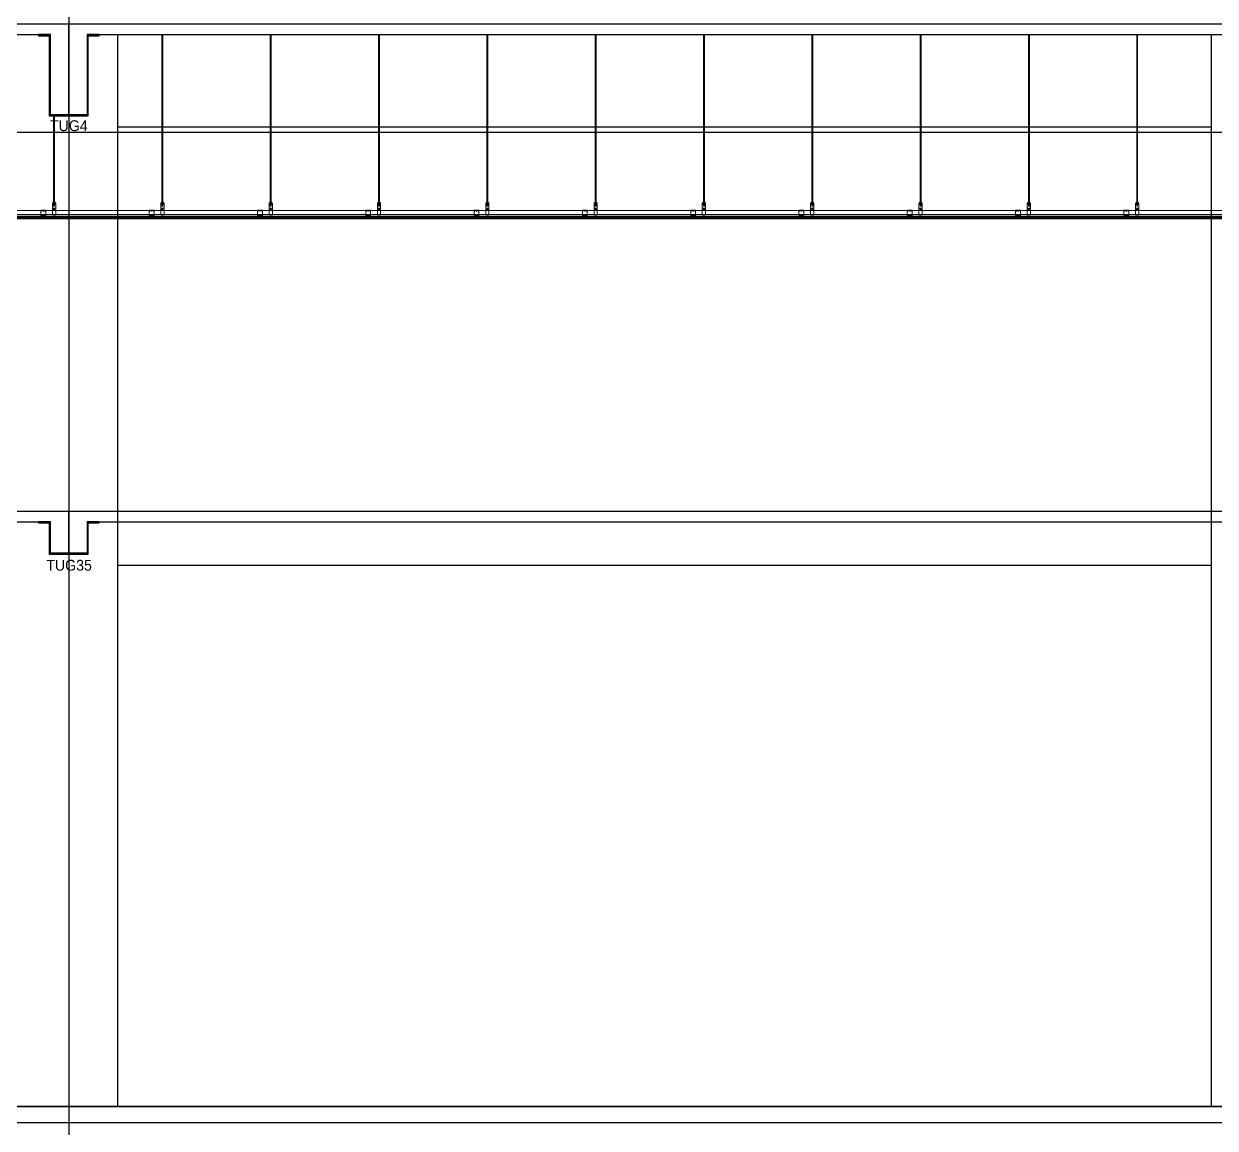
# Model space of a CAD drawing. Extents: x 152195838 to 323921156, y 365159662 to 730681027.
# Drawn here: x 161292092 to 161303092, y 365201863 to 365212063 of the extents above; entities that cross this region are included whole.
import ezdxf
from ezdxf.enums import TextEntityAlignment as Align

# ---------------------------------------------------------------- set-up
doc = ezdxf.new("R2010")
doc.units = 0
doc.header["$MEASUREMENT"] = 0
doc.linetypes.add('CEN', pattern=[63, 60, -1, 1, -1])
doc.layers.get('Defpoints').update_dxf_attribs({"linetype": 'CONTINUOUS'})
for name, color, linetype in [('4A.TEC CEN', 1, 'CEN'), ('4A.TEC 단열재', 252, 'CONTINUOUS'), ('4A.TEC 마감선 1', 6, 'CONTINUOUS'), ('ELE', 4, 'CONTINUOUS'), ('FIN', 6, 'CONTINUOUS'), ('k-BESTO', 4, 'CONTINUOUS'), ('text', 3, 'CONTINUOUS'), ('㈜SE&C 기둥', 2, 'CONTINUOUS'), ('㈜SE&C 벽체 1', 2, 'CONTINUOUS'), ('㈜SE&C 벽체 4', 7, 'CONTINUOUS')]:
    doc.layers.add(name, color=color, linetype=linetype)
doc.layers.add('CEIL', color=9, linetype='CONTINUOUS', lineweight=0)
doc.layers.add('DEFPOINT', color=135, linetype='CONTINUOUS', plot=False)
doc.styles.add('돋움', font='')
doc.styles.get('돋움').set_extended_font_data('돋움')

# ---------------------------------------------------------------- blocks, each defined once
blk = doc.blocks.new('A$C8c0c4e89')
at = {"layer": 'Defpoints'}
for p, q in [((0, 575), (760, 575)), ((380, 175), (380, 575))]:
    blk.add_line(p, q, dxfattribs=at)
at = {"layer": 'k-BESTO'}
for p, q in [((100, 475), (100, 465)), ((210, 475), (100, 475)), ((100, 475), (100, 475)), ((100, 465), (200, 465)), ((200, 465), (200, 175)), ((210, 185), (210, 475)), ((660, 475), (550, 475)), ((550, 475), (550, 185)), ((560, 175), (560, 465)), ((560, 465), (660, 465)), ((660, 465), (660, 475)), ((200, 175), (560, 175)), ((550, 185), (210, 185))]:
    blk.add_line(p, q, dxfattribs=at)
at = {"layer": 'DEFPOINT', "linetype": 'ByBlock', "style": '돋움'}
blk.add_text('TUG35', height=100, dxfattribs=at).set_placement((172, 74), align=Align.MIDDLE_LEFT)
blk = doc.blocks.new('A$C9989e60b')
at = {"layer": 'Defpoints'}
for p, q in [((0, 1014), (760, 1014)), ((380, 164), (380, 1014))]:
    blk.add_line(p, q, dxfattribs=at)
at = {"layer": 'k-BESTO'}
for p, q in [((100, 914), (100, 904)), ((210, 914), (100, 914)), ((100, 914), (100, 914)), ((100, 904), (200, 904)), ((200, 904), (200, 164)), ((210, 174), (210, 914)), ((660, 914), (550, 914)), ((550, 914), (550, 174)), ((560, 164), (560, 904)), ((560, 904), (660, 904)), ((660, 904), (660, 914)), ((200, 164), (560, 164)), ((550, 174), (210, 174))]:
    blk.add_line(p, q, dxfattribs=at)
at = {"layer": 'DEFPOINT', "linetype": 'ByBlock', "style": '돋움'}
blk.add_text('TUG4', height=100, dxfattribs=at).set_placement((206, 73), align=Align.MIDDLE_LEFT)
blk = doc.blocks.new('zw$1B78')
at = {"layer": '㈜SE&C 기둥', "color": 8, "ltscale": 0.5, "elevation": -1667}
for points in [[(35050, 0), (35050, 9900)], [(24950, 9900), (24950, 0)]]:
    blk.add_lwpolyline(points, dxfattribs=at)
at = {"layer": '㈜SE&C 벽체 1'}
for p, q in [((13670, 9900, -1667), (24330, 9900, -1667)), ((24670, 9900, -1667), (35330, 9900, -1667))]:
    blk.add_line(p, q, dxfattribs=at)
at = {"layer": '㈜SE&C 벽체 4'}
blk.add_line((24950, 9050, -1667), (35050, 9050, -1667), dxfattribs=at)
at = {"layer": 'ELE'}
blk.add_blockref('A$C9989e60b', (24120, 8986, -1667), dxfattribs=at)
blk = doc.blocks.new('zw$280B')
at = {"layer": '4A.TEC 단열재'}
blk.add_line((111800, 7850, -1667), (250, 7850, -1667), dxfattribs=at)
at = {"layer": '4A.TEC 마감선 1'}
blk.add_line((111800, 8000, -1667), (250, 8000, -1667), dxfattribs=at)

msp = doc.modelspace()

# ---------------------------------------------------------------- linework, layer by layer
at = {"layer": '4A.TEC CEN', "color": 8, "ltscale": 500}
for p, q in [((161217434.11, 365212063.33), (161448798.99, 365212063.33)), ((161217434.11, 365211063.33), (161448798.99, 365211063.33)), ((161217434.11, 365202063.33), (161448798.99, 365202063.33))]:
    msp.add_line(p, q, dxfattribs=at)
at = {"layer": '4A.TEC CEN', "color": 8, "ltscale": 500, "flags": 128}
msp.add_lwpolyline([(161292506.94, 365253346.04), (161292506.94, 365183761.87)], dxfattribs=at)
at = {"layer": 'CEIL'}
for p, q in [((161293367.21, 365210406.73), (161293367.21, 365211963.33)), ((161293376.21, 365210406.73), (161293376.21, 365211963.33)), ((161294367.21, 365210406.73), (161294367.21, 365211963.33)), ((161294376.21, 365210406.73), (161294376.21, 365211963.33)), ((161295367.21, 365210406.73), (161295367.21, 365211963.33)), ((161295376.21, 365210406.73), (161295376.21, 365211963.33)), ((161296367.21, 365210406.73), (161296367.21, 365211963.33)), ((161296376.21, 365210406.73), (161296376.21, 365211963.33)), ((161297367.21, 365210406.73), (161297367.21, 365211963.33)), ((161297376.21, 365210406.73), (161297376.21, 365211963.33)), ((161298367.21, 365210406.73), (161298367.21, 365211963.33)), ((161298376.21, 365210406.73), (161298376.21, 365211963.33)), ((161299367.21, 365210406.73), (161299367.21, 365211963.33)), ((161299376.21, 365210406.73), (161299376.21, 365211963.33)), ((161300367.21, 365210406.73), (161300367.21, 365211963.33)), ((161300376.21, 365210406.73), (161300376.21, 365211963.33)), ((161301367.21, 365210406.73), (161301367.21, 365211963.33)), ((161301376.21, 365210406.73), (161301376.21, 365211963.33)), ((161302367.21, 365210406.73), (161302367.21, 365211963.33)), ((161302376.21, 365210406.73), (161302376.21, 365211963.33)), ((161292367.21, 365210406.73), (161292367.21, 365211213.33)), ((161292376.21, 365210406.73), (161292376.21, 365211213.33)), ((161292249.21, 365210306.33), (161292249.21, 365210341.33)), ((161292294.21, 365210341.33), (161292249.21, 365210341.33)), ((161292256.21, 365210337.06), (161292256.21, 365210341.33)), ((161292268.21, 365210337.06), (161292268.21, 365210341.33)), ((161292275.21, 365210337.06), (161292275.21, 365210341.33)), ((161292287.21, 365210337.06), (161292287.21, 365210341.33)), ((161292294.21, 365210306.33), (161292294.21, 365210341.33)), ((161292356.71, 365210298.33), (161292356.71, 365210406.73)), ((161292386.71, 365210406.73), (161292356.71, 365210406.73)), ((161292356.71, 365210402.73), (161292386.71, 365210402.73)), ((161292386.71, 365210359.14), (161292356.71, 365210359.14)), ((161292385.21, 365210408.73), (161292358.21, 365210408.73)), ((161292358.21, 365210408.73), (161292358.21, 365210406.73)), ((161292358.21, 365210400.73), (161292358.21, 365210402.73)), ((161292358.21, 365210400.73), (161292385.21, 365210400.73)), ((161292362.71, 365210413.23), (161292362.71, 365210408.73)), ((161292362.71, 365210396.23), (161292362.71, 365210400.73)), ((161292378.71, 365210415.23), (161292364.71, 365210415.23)), ((161292378.71, 365210394.23), (161292364.71, 365210394.23)), ((161292364.71, 365210346.64), (161292378.71, 365210346.64)), ((161292367.21, 365210381.23), (161292367.21, 365210402.73)), ((161292374.21, 365210379.23), (161292369.21, 365210379.23)), ((161292371.71, 365210340.07), (161292371.71, 365210353.64)), ((161292376.21, 365210381.23), (161292376.21, 365210402.73)), ((161292380.71, 365210413.23), (161292380.71, 365210408.73)), ((161292380.71, 365210396.23), (161292380.71, 365210400.73)), ((161292385.21, 365210408.73), (161292385.21, 365210406.73)), ((161292385.21, 365210400.73), (161292385.21, 365210402.73)), ((161292386.71, 365210298.33), (161292386.71, 365210406.73)), ((161293294.21, 365210341.33), (161293249.21, 365210341.33)), ((161293249.21, 365210306.33), (161293249.21, 365210341.33)), ((161293256.21, 365210337.06), (161293256.21, 365210341.33)), ((161293268.21, 365210337.06), (161293268.21, 365210341.33)), ((161293275.21, 365210337.06), (161293275.21, 365210341.33)), ((161293287.21, 365210337.06), (161293287.21, 365210341.33)), ((161293294.21, 365210306.33), (161293294.21, 365210341.33)), ((161293356.71, 365210298.33), (161293356.71, 365210406.73)), ((161293386.71, 365210406.73), (161293356.71, 365210406.73)), ((161293356.71, 365210402.73), (161293386.71, 365210402.73)), ((161293386.71, 365210359.14), (161293356.71, 365210359.14)), ((161293385.21, 365210408.73), (161293358.21, 365210408.73)), ((161293358.21, 365210408.73), (161293358.21, 365210406.73)), ((161293358.21, 365210400.73), (161293358.21, 365210402.73)), ((161293358.21, 365210400.73), (161293385.21, 365210400.73)), ((161293362.71, 365210413.23), (161293362.71, 365210408.73)), ((161293362.71, 365210396.23), (161293362.71, 365210400.73)), ((161293378.71, 365210415.23), (161293364.71, 365210415.23)), ((161293378.71, 365210394.23), (161293364.71, 365210394.23)), ((161293364.71, 365210346.64), (161293378.71, 365210346.64)), ((161293367.21, 365210381.23), (161293367.21, 365210402.73)), ((161293374.21, 365210379.23), (161293369.21, 365210379.23)), ((161293371.71, 365210340.07), (161293371.71, 365210353.64)), ((161293376.21, 365210381.23), (161293376.21, 365210402.73)), ((161293380.71, 365210413.23), (161293380.71, 365210408.73)), ((161293380.71, 365210396.23), (161293380.71, 365210400.73)), ((161293385.21, 365210408.73), (161293385.21, 365210406.73)), ((161293385.21, 365210400.73), (161293385.21, 365210402.73)), ((161293386.71, 365210298.33), (161293386.71, 365210406.73)), ((161294249.21, 365210306.33), (161294249.21, 365210341.33)), ((161294294.21, 365210341.33), (161294249.21, 365210341.33)), ((161294256.21, 365210337.06), (161294256.21, 365210341.33)), ((161294268.21, 365210337.06), (161294268.21, 365210341.33)), ((161294275.21, 365210337.06), (161294275.21, 365210341.33)), ((161294287.21, 365210337.06), (161294287.21, 365210341.33)), ((161294294.21, 365210306.33), (161294294.21, 365210341.33)), ((161294356.71, 365210298.33), (161294356.71, 365210406.73)), ((161294386.71, 365210406.73), (161294356.71, 365210406.73)), ((161294356.71, 365210402.73), (161294386.71, 365210402.73)), ((161294386.71, 365210359.14), (161294356.71, 365210359.14)), ((161294385.21, 365210408.73), (161294358.21, 365210408.73)), ((161294358.21, 365210408.73), (161294358.21, 365210406.73)), ((161294358.21, 365210400.73), (161294358.21, 365210402.73)), ((161294358.21, 365210400.73), (161294385.21, 365210400.73)), ((161294362.71, 365210413.23), (161294362.71, 365210408.73)), ((161294362.71, 365210396.23), (161294362.71, 365210400.73)), ((161294378.71, 365210415.23), (161294364.71, 365210415.23)), ((161294378.71, 365210394.23), (161294364.71, 365210394.23)), ((161294364.71, 365210346.64), (161294378.71, 365210346.64)), ((161294367.21, 365210381.23), (161294367.21, 365210402.73)), ((161294374.21, 365210379.23), (161294369.21, 365210379.23)), ((161294371.71, 365210340.07), (161294371.71, 365210353.64)), ((161294376.21, 365210381.23), (161294376.21, 365210402.73)), ((161294380.71, 365210413.23), (161294380.71, 365210408.73)), ((161294380.71, 365210396.23), (161294380.71, 365210400.73)), ((161294385.21, 365210408.73), (161294385.21, 365210406.73)), ((161294385.21, 365210400.73), (161294385.21, 365210402.73)), ((161294386.71, 365210298.33), (161294386.71, 365210406.73)), ((161295294.21, 365210341.33), (161295249.21, 365210341.33)), ((161295249.21, 365210306.33), (161295249.21, 365210341.33)), ((161295256.21, 365210337.06), (161295256.21, 365210341.33)), ((161295268.21, 365210337.06), (161295268.21, 365210341.33)), ((161295275.21, 365210337.06), (161295275.21, 365210341.33)), ((161295287.21, 365210337.06), (161295287.21, 365210341.33)), ((161295294.21, 365210306.33), (161295294.21, 365210341.33)), ((161295356.71, 365210298.33), (161295356.71, 365210406.73)), ((161295386.71, 365210406.73), (161295356.71, 365210406.73)), ((161295356.71, 365210402.73), (161295386.71, 365210402.73)), ((161295386.71, 365210359.14), (161295356.71, 365210359.14)), ((161295385.21, 365210408.73), (161295358.21, 365210408.73)), ((161295358.21, 365210408.73), (161295358.21, 365210406.73)), ((161295358.21, 365210400.73), (161295358.21, 365210402.73)), ((161295358.21, 365210400.73), (161295385.21, 365210400.73)), ((161295362.71, 365210413.23), (161295362.71, 365210408.73)), ((161295362.71, 365210396.23), (161295362.71, 365210400.73)), ((161295378.71, 365210415.23), (161295364.71, 365210415.23)), ((161295378.71, 365210394.23), (161295364.71, 365210394.23)), ((161295364.71, 365210346.64), (161295378.71, 365210346.64)), ((161295367.21, 365210381.23), (161295367.21, 365210402.73)), ((161295374.21, 365210379.23), (161295369.21, 365210379.23)), ((161295371.71, 365210340.07), (161295371.71, 365210353.64)), ((161295376.21, 365210381.23), (161295376.21, 365210402.73)), ((161295380.71, 365210413.23), (161295380.71, 365210408.73)), ((161295380.71, 365210396.23), (161295380.71, 365210400.73)), ((161295385.21, 365210408.73), (161295385.21, 365210406.73)), ((161295385.21, 365210400.73), (161295385.21, 365210402.73)), ((161295386.71, 365210298.33), (161295386.71, 365210406.73)), ((161296249.21, 365210306.33), (161296249.21, 365210341.33)), ((161296294.21, 365210341.33), (161296249.21, 365210341.33)), ((161296256.21, 365210337.06), (161296256.21, 365210341.33)), ((161296268.21, 365210337.06), (161296268.21, 365210341.33)), ((161296275.21, 365210337.06), (161296275.21, 365210341.33)), ((161296287.21, 365210337.06), (161296287.21, 365210341.33)), ((161296294.21, 365210306.33), (161296294.21, 365210341.33)), ((161296356.71, 365210298.33), (161296356.71, 365210406.73)), ((161296386.71, 365210406.73), (161296356.71, 365210406.73)), ((161296356.71, 365210402.73), (161296386.71, 365210402.73)), ((161296386.71, 365210359.14), (161296356.71, 365210359.14)), ((161296385.21, 365210408.73), (161296358.21, 365210408.73)), ((161296358.21, 365210408.73), (161296358.21, 365210406.73)), ((161296358.21, 365210400.73), (161296358.21, 365210402.73)), ((161296358.21, 365210400.73), (161296385.21, 365210400.73)), ((161296362.71, 365210413.23), (161296362.71, 365210408.73)), ((161296362.71, 365210396.23), (161296362.71, 365210400.73)), ((161296378.71, 365210415.23), (161296364.71, 365210415.23)), ((161296378.71, 365210394.23), (161296364.71, 365210394.23)), ((161296364.71, 365210346.64), (161296378.71, 365210346.64)), ((161296367.21, 365210381.23), (161296367.21, 365210402.73)), ((161296374.21, 365210379.23), (161296369.21, 365210379.23)), ((161296371.71, 365210340.07), (161296371.71, 365210353.64)), ((161296376.21, 365210381.23), (161296376.21, 365210402.73)), ((161296380.71, 365210413.23), (161296380.71, 365210408.73)), ((161296380.71, 365210396.23), (161296380.71, 365210400.73)), ((161296385.21, 365210408.73), (161296385.21, 365210406.73)), ((161296385.21, 365210400.73), (161296385.21, 365210402.73)), ((161296386.71, 365210298.33), (161296386.71, 365210406.73)), ((161297294.21, 365210341.33), (161297249.21, 365210341.33)), ((161297249.21, 365210306.33), (161297249.21, 365210341.33)), ((161297256.21, 365210337.06), (161297256.21, 365210341.33)), ((161297268.21, 365210337.06), (161297268.21, 365210341.33)), ((161297275.21, 365210337.06), (161297275.21, 365210341.33)), ((161297287.21, 365210337.06), (161297287.21, 365210341.33)), ((161297294.21, 365210306.33), (161297294.21, 365210341.33)), ((161297356.71, 365210298.33), (161297356.71, 365210406.73)), ((161297386.71, 365210406.73), (161297356.71, 365210406.73)), ((161297356.71, 365210402.73), (161297386.71, 365210402.73)), ((161297386.71, 365210359.14), (161297356.71, 365210359.14)), ((161297385.21, 365210408.73), (161297358.21, 365210408.73)), ((161297358.21, 365210408.73), (161297358.21, 365210406.73)), ((161297358.21, 365210400.73), (161297358.21, 365210402.73)), ((161297358.21, 365210400.73), (161297385.21, 365210400.73)), ((161297362.71, 365210413.23), (161297362.71, 365210408.73)), ((161297362.71, 365210396.23), (161297362.71, 365210400.73)), ((161297378.71, 365210415.23), (161297364.71, 365210415.23)), ((161297378.71, 365210394.23), (161297364.71, 365210394.23)), ((161297364.71, 365210346.64), (161297378.71, 365210346.64)), ((161297367.21, 365210381.23), (161297367.21, 365210402.73)), ((161297374.21, 365210379.23), (161297369.21, 365210379.23)), ((161297371.71, 365210340.07), (161297371.71, 365210353.64)), ((161297376.21, 365210381.23), (161297376.21, 365210402.73)), ((161297380.71, 365210413.23), (161297380.71, 365210408.73)), ((161297380.71, 365210396.23), (161297380.71, 365210400.73)), ((161297385.21, 365210408.73), (161297385.21, 365210406.73)), ((161297385.21, 365210400.73), (161297385.21, 365210402.73)), ((161297386.71, 365210298.33), (161297386.71, 365210406.73)), ((161298249.21, 365210306.33), (161298249.21, 365210341.33)), ((161298294.21, 365210341.33), (161298249.21, 365210341.33)), ((161298256.21, 365210337.06), (161298256.21, 365210341.33)), ((161298268.21, 365210337.06), (161298268.21, 365210341.33)), ((161298275.21, 365210337.06), (161298275.21, 365210341.33)), ((161298287.21, 365210337.06), (161298287.21, 365210341.33)), ((161298294.21, 365210306.33), (161298294.21, 365210341.33)), ((161298356.71, 365210298.33), (161298356.71, 365210406.73)), ((161298386.71, 365210406.73), (161298356.71, 365210406.73)), ((161298356.71, 365210402.73), (161298386.71, 365210402.73)), ((161298386.71, 365210359.14), (161298356.71, 365210359.14)), ((161298385.21, 365210408.73), (161298358.21, 365210408.73)), ((161298358.21, 365210408.73), (161298358.21, 365210406.73)), ((161298358.21, 365210400.73), (161298358.21, 365210402.73)), ((161298358.21, 365210400.73), (161298385.21, 365210400.73)), ((161298362.71, 365210413.23), (161298362.71, 365210408.73)), ((161298362.71, 365210396.23), (161298362.71, 365210400.73)), ((161298378.71, 365210415.23), (161298364.71, 365210415.23)), ((161298378.71, 365210394.23), (161298364.71, 365210394.23)), ((161298364.71, 365210346.64), (161298378.71, 365210346.64)), ((161298367.21, 365210381.23), (161298367.21, 365210402.73)), ((161298374.21, 365210379.23), (161298369.21, 365210379.23)), ((161298371.71, 365210340.07), (161298371.71, 365210353.64)), ((161298376.21, 365210381.23), (161298376.21, 365210402.73)), ((161298380.71, 365210413.23), (161298380.71, 365210408.73)), ((161298380.71, 365210396.23), (161298380.71, 365210400.73)), ((161298385.21, 365210408.73), (161298385.21, 365210406.73)), ((161298385.21, 365210400.73), (161298385.21, 365210402.73)), ((161298386.71, 365210298.33), (161298386.71, 365210406.73)), ((161299294.21, 365210341.33), (161299249.21, 365210341.33)), ((161299249.21, 365210306.33), (161299249.21, 365210341.33)), ((161299256.21, 365210337.06), (161299256.21, 365210341.33)), ((161299268.21, 365210337.06), (161299268.21, 365210341.33)), ((161299275.21, 365210337.06), (161299275.21, 365210341.33)), ((161299287.21, 365210337.06), (161299287.21, 365210341.33)), ((161299294.21, 365210306.33), (161299294.21, 365210341.33)), ((161299356.71, 365210298.33), (161299356.71, 365210406.73)), ((161299386.71, 365210406.73), (161299356.71, 365210406.73)), ((161299356.71, 365210402.73), (161299386.71, 365210402.73)), ((161299386.71, 365210359.14), (161299356.71, 365210359.14)), ((161299385.21, 365210408.73), (161299358.21, 365210408.73)), ((161299358.21, 365210408.73), (161299358.21, 365210406.73)), ((161299358.21, 365210400.73), (161299358.21, 365210402.73)), ((161299358.21, 365210400.73), (161299385.21, 365210400.73)), ((161299362.71, 365210413.23), (161299362.71, 365210408.73)), ((161299362.71, 365210396.23), (161299362.71, 365210400.73)), ((161299378.71, 365210415.23), (161299364.71, 365210415.23)), ((161299378.71, 365210394.23), (161299364.71, 365210394.23)), ((161299364.71, 365210346.64), (161299378.71, 365210346.64)), ((161299367.21, 365210381.23), (161299367.21, 365210402.73)), ((161299374.21, 365210379.23), (161299369.21, 365210379.23)), ((161299371.71, 365210340.07), (161299371.71, 365210353.64)), ((161299376.21, 365210381.23), (161299376.21, 365210402.73)), ((161299380.71, 365210413.23), (161299380.71, 365210408.73)), ((161299380.71, 365210396.23), (161299380.71, 365210400.73)), ((161299385.21, 365210408.73), (161299385.21, 365210406.73)), ((161299385.21, 365210400.73), (161299385.21, 365210402.73)), ((161299386.71, 365210298.33), (161299386.71, 365210406.73)), ((161300249.21, 365210306.33), (161300249.21, 365210341.33)), ((161300294.21, 365210341.33), (161300249.21, 365210341.33)), ((161300256.21, 365210337.06), (161300256.21, 365210341.33)), ((161300268.21, 365210337.06), (161300268.21, 365210341.33)), ((161300275.21, 365210337.06), (161300275.21, 365210341.33)), ((161300287.21, 365210337.06), (161300287.21, 365210341.33)), ((161300294.21, 365210306.33), (161300294.21, 365210341.33)), ((161300356.71, 365210298.33), (161300356.71, 365210406.73)), ((161300386.71, 365210406.73), (161300356.71, 365210406.73)), ((161300356.71, 365210402.73), (161300386.71, 365210402.73)), ((161300386.71, 365210359.14), (161300356.71, 365210359.14)), ((161300385.21, 365210408.73), (161300358.21, 365210408.73)), ((161300358.21, 365210408.73), (161300358.21, 365210406.73)), ((161300358.21, 365210400.73), (161300358.21, 365210402.73)), ((161300358.21, 365210400.73), (161300385.21, 365210400.73)), ((161300362.71, 365210413.23), (161300362.71, 365210408.73)), ((161300362.71, 365210396.23), (161300362.71, 365210400.73)), ((161300378.71, 365210415.23), (161300364.71, 365210415.23)), ((161300378.71, 365210394.23), (161300364.71, 365210394.23)), ((161300364.71, 365210346.64), (161300378.71, 365210346.64)), ((161300367.21, 365210381.23), (161300367.21, 365210402.73)), ((161300374.21, 365210379.23), (161300369.21, 365210379.23)), ((161300371.71, 365210340.07), (161300371.71, 365210353.64)), ((161300376.21, 365210381.23), (161300376.21, 365210402.73)), ((161300380.71, 365210413.23), (161300380.71, 365210408.73)), ((161300380.71, 365210396.23), (161300380.71, 365210400.73)), ((161300385.21, 365210408.73), (161300385.21, 365210406.73)), ((161300385.21, 365210400.73), (161300385.21, 365210402.73)), ((161300386.71, 365210298.33), (161300386.71, 365210406.73)), ((161301294.21, 365210341.33), (161301249.21, 365210341.33)), ((161301249.21, 365210306.33), (161301249.21, 365210341.33)), ((161301256.21, 365210337.06), (161301256.21, 365210341.33)), ((161301268.21, 365210337.06), (161301268.21, 365210341.33)), ((161301275.21, 365210337.06), (161301275.21, 365210341.33)), ((161301287.21, 365210337.06), (161301287.21, 365210341.33)), ((161301294.21, 365210306.33), (161301294.21, 365210341.33)), ((161301356.71, 365210298.33), (161301356.71, 365210406.73)), ((161301386.71, 365210406.73), (161301356.71, 365210406.73)), ((161301356.71, 365210402.73), (161301386.71, 365210402.73)), ((161301386.71, 365210359.14), (161301356.71, 365210359.14)), ((161301385.21, 365210408.73), (161301358.21, 365210408.73)), ((161301358.21, 365210408.73), (161301358.21, 365210406.73)), ((161301358.21, 365210400.73), (161301358.21, 365210402.73)), ((161301358.21, 365210400.73), (161301385.21, 365210400.73)), ((161301362.71, 365210413.23), (161301362.71, 365210408.73)), ((161301362.71, 365210396.23), (161301362.71, 365210400.73)), ((161301378.71, 365210415.23), (161301364.71, 365210415.23)), ((161301378.71, 365210394.23), (161301364.71, 365210394.23)), ((161301364.71, 365210346.64), (161301378.71, 365210346.64)), ((161301367.21, 365210381.23), (161301367.21, 365210402.73)), ((161301374.21, 365210379.23), (161301369.21, 365210379.23)), ((161301371.71, 365210340.07), (161301371.71, 365210353.64)), ((161301376.21, 365210381.23), (161301376.21, 365210402.73)), ((161301380.71, 365210413.23), (161301380.71, 365210408.73)), ((161301380.71, 365210396.23), (161301380.71, 365210400.73)), ((161301385.21, 365210408.73), (161301385.21, 365210406.73)), ((161301385.21, 365210400.73), (161301385.21, 365210402.73)), ((161301386.71, 365210298.33), (161301386.71, 365210406.73)), ((161302249.21, 365210306.33), (161302249.21, 365210341.33)), ((161302294.21, 365210341.33), (161302249.21, 365210341.33)), ((161302256.21, 365210337.06), (161302256.21, 365210341.33)), ((161302268.21, 365210337.06), (161302268.21, 365210341.33)), ((161302275.21, 365210337.06), (161302275.21, 365210341.33)), ((161302287.21, 365210337.06), (161302287.21, 365210341.33)), ((161302294.21, 365210306.33), (161302294.21, 365210341.33)), ((161302356.71, 365210298.33), (161302356.71, 365210406.73)), ((161302386.71, 365210406.73), (161302356.71, 365210406.73)), ((161302356.71, 365210402.73), (161302386.71, 365210402.73)), ((161302386.71, 365210359.14), (161302356.71, 365210359.14)), ((161302385.21, 365210408.73), (161302358.21, 365210408.73)), ((161302358.21, 365210408.73), (161302358.21, 365210406.73)), ((161302358.21, 365210400.73), (161302358.21, 365210402.73)), ((161302358.21, 365210400.73), (161302385.21, 365210400.73)), ((161302362.71, 365210413.23), (161302362.71, 365210408.73)), ((161302362.71, 365210396.23), (161302362.71, 365210400.73)), ((161302378.71, 365210415.23), (161302364.71, 365210415.23)), ((161302378.71, 365210394.23), (161302364.71, 365210394.23)), ((161302364.71, 365210346.64), (161302378.71, 365210346.64)), ((161302367.21, 365210381.23), (161302367.21, 365210402.73)), ((161302374.21, 365210379.23), (161302369.21, 365210379.23)), ((161302371.71, 365210340.07), (161302371.71, 365210353.64)), ((161302376.21, 365210381.23), (161302376.21, 365210402.73)), ((161302380.71, 365210413.23), (161302380.71, 365210408.73)), ((161302380.71, 365210396.23), (161302380.71, 365210400.73)), ((161302385.21, 365210408.73), (161302385.21, 365210406.73)), ((161302385.21, 365210400.73), (161302385.21, 365210402.73)), ((161302386.71, 365210298.33), (161302386.71, 365210406.73)), ((161292252.1, 365210332.33), (161292249.21, 365210332.33)), ((161292254.21, 365210301.33), (161292249.21, 365210306.33)), ((161292249.21, 365210301.33), (161292249.21, 365210282.33)), ((161292254.21, 365210301.33), (161292249.21, 365210301.33)), ((161292249.21, 365210282.33), (161292255.21, 365210282.33)), ((161292251.21, 365210299.33), (161292251.21, 365210284.33)), ((161292254.21, 365210299.33), (161292251.21, 365210299.33)), ((161292292.21, 365210293.33), (161292251.21, 365210293.33)), ((161292251.21, 365210284.33), (161292253.5, 365210284.33)), ((161292256.21, 365210332.33), (161292253.19, 365210332.33)), ((161292254.21, 365210299.33), (161292254.21, 365210301.33)), ((161292256.21, 365210332.33), (161292256.21, 365210335.7)), ((161292265.21, 365210282.33), (161292278.21, 365210282.33)), ((161292266.92, 365210284.33), (161292276.5, 365210284.33)), ((161292268.21, 365210332.33), (161292268.21, 365210335.7)), ((161292271.42, 365210332.33), (161292268.21, 365210332.33)), ((161292275.21, 365210332.33), (161292272.78, 365210332.33)), ((161292275.21, 365210332.33), (161292275.21, 365210335.7)), ((161292287.21, 365210332.33), (161292287.21, 365210335.7)), ((161292289.65, 365210332.33), (161292287.21, 365210332.33)), ((161292288.21, 365210282.33), (161292294.21, 365210282.33)), ((161292289.21, 365210301.33), (161292294.21, 365210306.33)), ((161292294.21, 365210301.33), (161292289.21, 365210301.33)), ((161292289.21, 365210299.33), (161292289.21, 365210301.33)), ((161292292.21, 365210299.33), (161292289.21, 365210299.33)), ((161292289.92, 365210284.33), (161292292.21, 365210284.33)), ((161292294.21, 365210332.33), (161292291.28, 365210332.33)), ((161292292.21, 365210284.33), (161292292.21, 365210299.33)), ((161292294.21, 365210282.33), (161292294.21, 365210301.33)), ((161292356.71, 365210298.33), (161292386.71, 365210298.33)), ((161293252.1, 365210332.33), (161293249.21, 365210332.33)), ((161293254.21, 365210301.33), (161293249.21, 365210306.33)), ((161293254.21, 365210301.33), (161293249.21, 365210301.33)), ((161293249.21, 365210301.33), (161293249.21, 365210282.33)), ((161293249.21, 365210282.33), (161293255.21, 365210282.33)), ((161293254.21, 365210299.33), (161293251.21, 365210299.33)), ((161293251.21, 365210299.33), (161293251.21, 365210284.33)), ((161293292.21, 365210293.33), (161293251.21, 365210293.33)), ((161293251.21, 365210284.33), (161293253.5, 365210284.33)), ((161293256.21, 365210332.33), (161293253.19, 365210332.33)), ((161293254.21, 365210299.33), (161293254.21, 365210301.33)), ((161293256.21, 365210332.33), (161293256.21, 365210335.7)), ((161293265.21, 365210282.33), (161293278.21, 365210282.33)), ((161293266.92, 365210284.33), (161293276.5, 365210284.33)), ((161293268.21, 365210332.33), (161293268.21, 365210335.7)), ((161293271.42, 365210332.33), (161293268.21, 365210332.33)), ((161293275.21, 365210332.33), (161293272.78, 365210332.33)), ((161293275.21, 365210332.33), (161293275.21, 365210335.7)), ((161293287.21, 365210332.33), (161293287.21, 365210335.7)), ((161293289.65, 365210332.33), (161293287.21, 365210332.33)), ((161293288.21, 365210282.33), (161293294.21, 365210282.33)), ((161293289.21, 365210301.33), (161293294.21, 365210306.33)), ((161293289.21, 365210299.33), (161293289.21, 365210301.33)), ((161293294.21, 365210301.33), (161293289.21, 365210301.33)), ((161293292.21, 365210299.33), (161293289.21, 365210299.33)), ((161293289.92, 365210284.33), (161293292.21, 365210284.33)), ((161293294.21, 365210332.33), (161293291.28, 365210332.33)), ((161293292.21, 365210284.33), (161293292.21, 365210299.33)), ((161293294.21, 365210282.33), (161293294.21, 365210301.33)), ((161293356.71, 365210298.33), (161293386.71, 365210298.33)), ((161294252.1, 365210332.33), (161294249.21, 365210332.33)), ((161294254.21, 365210301.33), (161294249.21, 365210306.33)), ((161294249.21, 365210301.33), (161294249.21, 365210282.33)), ((161294254.21, 365210301.33), (161294249.21, 365210301.33)), ((161294249.21, 365210282.33), (161294255.21, 365210282.33)), ((161294251.21, 365210299.33), (161294251.21, 365210284.33)), ((161294254.21, 365210299.33), (161294251.21, 365210299.33)), ((161294292.21, 365210293.33), (161294251.21, 365210293.33)), ((161294251.21, 365210284.33), (161294253.5, 365210284.33)), ((161294256.21, 365210332.33), (161294253.19, 365210332.33)), ((161294254.21, 365210299.33), (161294254.21, 365210301.33)), ((161294256.21, 365210332.33), (161294256.21, 365210335.7)), ((161294265.21, 365210282.33), (161294278.21, 365210282.33)), ((161294266.92, 365210284.33), (161294276.5, 365210284.33)), ((161294268.21, 365210332.33), (161294268.21, 365210335.7)), ((161294271.42, 365210332.33), (161294268.21, 365210332.33)), ((161294275.21, 365210332.33), (161294272.78, 365210332.33)), ((161294275.21, 365210332.33), (161294275.21, 365210335.7)), ((161294287.21, 365210332.33), (161294287.21, 365210335.7)), ((161294289.65, 365210332.33), (161294287.21, 365210332.33)), ((161294288.21, 365210282.33), (161294294.21, 365210282.33)), ((161294289.21, 365210301.33), (161294294.21, 365210306.33)), ((161294294.21, 365210301.33), (161294289.21, 365210301.33)), ((161294289.21, 365210299.33), (161294289.21, 365210301.33)), ((161294292.21, 365210299.33), (161294289.21, 365210299.33)), ((161294289.92, 365210284.33), (161294292.21, 365210284.33)), ((161294294.21, 365210332.33), (161294291.28, 365210332.33)), ((161294292.21, 365210284.33), (161294292.21, 365210299.33)), ((161294294.21, 365210282.33), (161294294.21, 365210301.33)), ((161294356.71, 365210298.33), (161294386.71, 365210298.33)), ((161295252.1, 365210332.33), (161295249.21, 365210332.33)), ((161295254.21, 365210301.33), (161295249.21, 365210306.33)), ((161295254.21, 365210301.33), (161295249.21, 365210301.33)), ((161295249.21, 365210301.33), (161295249.21, 365210282.33)), ((161295249.21, 365210282.33), (161295255.21, 365210282.33)), ((161295254.21, 365210299.33), (161295251.21, 365210299.33)), ((161295251.21, 365210299.33), (161295251.21, 365210284.33)), ((161295292.21, 365210293.33), (161295251.21, 365210293.33)), ((161295251.21, 365210284.33), (161295253.5, 365210284.33)), ((161295256.21, 365210332.33), (161295253.19, 365210332.33)), ((161295254.21, 365210299.33), (161295254.21, 365210301.33)), ((161295256.21, 365210332.33), (161295256.21, 365210335.7)), ((161295265.21, 365210282.33), (161295278.21, 365210282.33)), ((161295266.92, 365210284.33), (161295276.5, 365210284.33)), ((161295268.21, 365210332.33), (161295268.21, 365210335.7)), ((161295271.42, 365210332.33), (161295268.21, 365210332.33)), ((161295275.21, 365210332.33), (161295272.78, 365210332.33)), ((161295275.21, 365210332.33), (161295275.21, 365210335.7)), ((161295287.21, 365210332.33), (161295287.21, 365210335.7)), ((161295289.65, 365210332.33), (161295287.21, 365210332.33)), ((161295288.21, 365210282.33), (161295294.21, 365210282.33)), ((161295289.21, 365210301.33), (161295294.21, 365210306.33)), ((161295289.21, 365210299.33), (161295289.21, 365210301.33)), ((161295294.21, 365210301.33), (161295289.21, 365210301.33)), ((161295292.21, 365210299.33), (161295289.21, 365210299.33)), ((161295289.92, 365210284.33), (161295292.21, 365210284.33)), ((161295294.21, 365210332.33), (161295291.28, 365210332.33)), ((161295292.21, 365210284.33), (161295292.21, 365210299.33)), ((161295294.21, 365210282.33), (161295294.21, 365210301.33)), ((161295356.71, 365210298.33), (161295386.71, 365210298.33)), ((161296252.1, 365210332.33), (161296249.21, 365210332.33)), ((161296254.21, 365210301.33), (161296249.21, 365210306.33)), ((161296249.21, 365210301.33), (161296249.21, 365210282.33)), ((161296254.21, 365210301.33), (161296249.21, 365210301.33)), ((161296249.21, 365210282.33), (161296255.21, 365210282.33)), ((161296251.21, 365210299.33), (161296251.21, 365210284.33)), ((161296254.21, 365210299.33), (161296251.21, 365210299.33)), ((161296292.21, 365210293.33), (161296251.21, 365210293.33)), ((161296251.21, 365210284.33), (161296253.5, 365210284.33)), ((161296256.21, 365210332.33), (161296253.19, 365210332.33)), ((161296254.21, 365210299.33), (161296254.21, 365210301.33)), ((161296256.21, 365210332.33), (161296256.21, 365210335.7)), ((161296265.21, 365210282.33), (161296278.21, 365210282.33)), ((161296266.92, 365210284.33), (161296276.5, 365210284.33)), ((161296268.21, 365210332.33), (161296268.21, 365210335.7)), ((161296271.42, 365210332.33), (161296268.21, 365210332.33)), ((161296275.21, 365210332.33), (161296272.78, 365210332.33)), ((161296275.21, 365210332.33), (161296275.21, 365210335.7)), ((161296287.21, 365210332.33), (161296287.21, 365210335.7)), ((161296289.65, 365210332.33), (161296287.21, 365210332.33)), ((161296288.21, 365210282.33), (161296294.21, 365210282.33)), ((161296289.21, 365210301.33), (161296294.21, 365210306.33)), ((161296294.21, 365210301.33), (161296289.21, 365210301.33)), ((161296289.21, 365210299.33), (161296289.21, 365210301.33)), ((161296292.21, 365210299.33), (161296289.21, 365210299.33)), ((161296289.92, 365210284.33), (161296292.21, 365210284.33)), ((161296294.21, 365210332.33), (161296291.28, 365210332.33)), ((161296292.21, 365210284.33), (161296292.21, 365210299.33)), ((161296294.21, 365210282.33), (161296294.21, 365210301.33)), ((161296356.71, 365210298.33), (161296386.71, 365210298.33)), ((161297252.1, 365210332.33), (161297249.21, 365210332.33)), ((161297254.21, 365210301.33), (161297249.21, 365210306.33)), ((161297254.21, 365210301.33), (161297249.21, 365210301.33)), ((161297249.21, 365210301.33), (161297249.21, 365210282.33)), ((161297249.21, 365210282.33), (161297255.21, 365210282.33)), ((161297254.21, 365210299.33), (161297251.21, 365210299.33)), ((161297251.21, 365210299.33), (161297251.21, 365210284.33)), ((161297292.21, 365210293.33), (161297251.21, 365210293.33)), ((161297251.21, 365210284.33), (161297253.5, 365210284.33)), ((161297256.21, 365210332.33), (161297253.19, 365210332.33)), ((161297254.21, 365210299.33), (161297254.21, 365210301.33)), ((161297256.21, 365210332.33), (161297256.21, 365210335.7)), ((161297265.21, 365210282.33), (161297278.21, 365210282.33)), ((161297266.92, 365210284.33), (161297276.5, 365210284.33)), ((161297268.21, 365210332.33), (161297268.21, 365210335.7)), ((161297271.42, 365210332.33), (161297268.21, 365210332.33)), ((161297275.21, 365210332.33), (161297272.78, 365210332.33)), ((161297275.21, 365210332.33), (161297275.21, 365210335.7)), ((161297287.21, 365210332.33), (161297287.21, 365210335.7)), ((161297289.65, 365210332.33), (161297287.21, 365210332.33)), ((161297288.21, 365210282.33), (161297294.21, 365210282.33)), ((161297289.21, 365210301.33), (161297294.21, 365210306.33)), ((161297289.21, 365210299.33), (161297289.21, 365210301.33)), ((161297294.21, 365210301.33), (161297289.21, 365210301.33)), ((161297292.21, 365210299.33), (161297289.21, 365210299.33)), ((161297289.92, 365210284.33), (161297292.21, 365210284.33)), ((161297294.21, 365210332.33), (161297291.28, 365210332.33)), ((161297292.21, 365210284.33), (161297292.21, 365210299.33)), ((161297294.21, 365210282.33), (161297294.21, 365210301.33)), ((161297356.71, 365210298.33), (161297386.71, 365210298.33)), ((161298252.1, 365210332.33), (161298249.21, 365210332.33)), ((161298254.21, 365210301.33), (161298249.21, 365210306.33)), ((161298249.21, 365210301.33), (161298249.21, 365210282.33)), ((161298254.21, 365210301.33), (161298249.21, 365210301.33)), ((161298249.21, 365210282.33), (161298255.21, 365210282.33)), ((161298251.21, 365210299.33), (161298251.21, 365210284.33)), ((161298254.21, 365210299.33), (161298251.21, 365210299.33)), ((161298292.21, 365210293.33), (161298251.21, 365210293.33)), ((161298251.21, 365210284.33), (161298253.5, 365210284.33)), ((161298256.21, 365210332.33), (161298253.19, 365210332.33)), ((161298254.21, 365210299.33), (161298254.21, 365210301.33)), ((161298256.21, 365210332.33), (161298256.21, 365210335.7)), ((161298265.21, 365210282.33), (161298278.21, 365210282.33)), ((161298266.92, 365210284.33), (161298276.5, 365210284.33)), ((161298268.21, 365210332.33), (161298268.21, 365210335.7)), ((161298271.42, 365210332.33), (161298268.21, 365210332.33)), ((161298275.21, 365210332.33), (161298272.78, 365210332.33)), ((161298275.21, 365210332.33), (161298275.21, 365210335.7)), ((161298287.21, 365210332.33), (161298287.21, 365210335.7)), ((161298289.65, 365210332.33), (161298287.21, 365210332.33)), ((161298288.21, 365210282.33), (161298294.21, 365210282.33)), ((161298289.21, 365210301.33), (161298294.21, 365210306.33)), ((161298294.21, 365210301.33), (161298289.21, 365210301.33)), ((161298289.21, 365210299.33), (161298289.21, 365210301.33)), ((161298292.21, 365210299.33), (161298289.21, 365210299.33)), ((161298289.92, 365210284.33), (161298292.21, 365210284.33)), ((161298294.21, 365210332.33), (161298291.28, 365210332.33)), ((161298292.21, 365210284.33), (161298292.21, 365210299.33)), ((161298294.21, 365210282.33), (161298294.21, 365210301.33)), ((161298356.71, 365210298.33), (161298386.71, 365210298.33)), ((161299252.1, 365210332.33), (161299249.21, 365210332.33)), ((161299254.21, 365210301.33), (161299249.21, 365210306.33)), ((161299254.21, 365210301.33), (161299249.21, 365210301.33)), ((161299249.21, 365210301.33), (161299249.21, 365210282.33)), ((161299249.21, 365210282.33), (161299255.21, 365210282.33)), ((161299254.21, 365210299.33), (161299251.21, 365210299.33)), ((161299251.21, 365210299.33), (161299251.21, 365210284.33)), ((161299292.21, 365210293.33), (161299251.21, 365210293.33)), ((161299251.21, 365210284.33), (161299253.5, 365210284.33)), ((161299256.21, 365210332.33), (161299253.19, 365210332.33)), ((161299254.21, 365210299.33), (161299254.21, 365210301.33)), ((161299256.21, 365210332.33), (161299256.21, 365210335.7)), ((161299265.21, 365210282.33), (161299278.21, 365210282.33)), ((161299266.92, 365210284.33), (161299276.5, 365210284.33)), ((161299268.21, 365210332.33), (161299268.21, 365210335.7)), ((161299271.42, 365210332.33), (161299268.21, 365210332.33)), ((161299275.21, 365210332.33), (161299272.78, 365210332.33)), ((161299275.21, 365210332.33), (161299275.21, 365210335.7)), ((161299287.21, 365210332.33), (161299287.21, 365210335.7)), ((161299289.65, 365210332.33), (161299287.21, 365210332.33)), ((161299288.21, 365210282.33), (161299294.21, 365210282.33)), ((161299289.21, 365210301.33), (161299294.21, 365210306.33)), ((161299289.21, 365210299.33), (161299289.21, 365210301.33)), ((161299294.21, 365210301.33), (161299289.21, 365210301.33)), ((161299292.21, 365210299.33), (161299289.21, 365210299.33)), ((161299289.92, 365210284.33), (161299292.21, 365210284.33)), ((161299294.21, 365210332.33), (161299291.28, 365210332.33)), ((161299292.21, 365210284.33), (161299292.21, 365210299.33)), ((161299294.21, 365210282.33), (161299294.21, 365210301.33)), ((161299356.71, 365210298.33), (161299386.71, 365210298.33)), ((161300252.1, 365210332.33), (161300249.21, 365210332.33)), ((161300254.21, 365210301.33), (161300249.21, 365210306.33)), ((161300249.21, 365210301.33), (161300249.21, 365210282.33)), ((161300254.21, 365210301.33), (161300249.21, 365210301.33)), ((161300249.21, 365210282.33), (161300255.21, 365210282.33)), ((161300251.21, 365210299.33), (161300251.21, 365210284.33)), ((161300254.21, 365210299.33), (161300251.21, 365210299.33)), ((161300292.21, 365210293.33), (161300251.21, 365210293.33)), ((161300251.21, 365210284.33), (161300253.5, 365210284.33)), ((161300256.21, 365210332.33), (161300253.19, 365210332.33)), ((161300254.21, 365210299.33), (161300254.21, 365210301.33)), ((161300256.21, 365210332.33), (161300256.21, 365210335.7)), ((161300265.21, 365210282.33), (161300278.21, 365210282.33)), ((161300266.92, 365210284.33), (161300276.5, 365210284.33)), ((161300268.21, 365210332.33), (161300268.21, 365210335.7)), ((161300271.42, 365210332.33), (161300268.21, 365210332.33)), ((161300275.21, 365210332.33), (161300272.78, 365210332.33)), ((161300275.21, 365210332.33), (161300275.21, 365210335.7)), ((161300287.21, 365210332.33), (161300287.21, 365210335.7)), ((161300289.65, 365210332.33), (161300287.21, 365210332.33)), ((161300288.21, 365210282.33), (161300294.21, 365210282.33)), ((161300289.21, 365210301.33), (161300294.21, 365210306.33)), ((161300294.21, 365210301.33), (161300289.21, 365210301.33)), ((161300289.21, 365210299.33), (161300289.21, 365210301.33)), ((161300292.21, 365210299.33), (161300289.21, 365210299.33)), ((161300289.92, 365210284.33), (161300292.21, 365210284.33)), ((161300294.21, 365210332.33), (161300291.28, 365210332.33)), ((161300292.21, 365210284.33), (161300292.21, 365210299.33)), ((161300294.21, 365210282.33), (161300294.21, 365210301.33)), ((161300356.71, 365210298.33), (161300386.71, 365210298.33)), ((161301252.1, 365210332.33), (161301249.21, 365210332.33)), ((161301254.21, 365210301.33), (161301249.21, 365210306.33)), ((161301254.21, 365210301.33), (161301249.21, 365210301.33)), ((161301249.21, 365210301.33), (161301249.21, 365210282.33)), ((161301249.21, 365210282.33), (161301255.21, 365210282.33)), ((161301254.21, 365210299.33), (161301251.21, 365210299.33)), ((161301251.21, 365210299.33), (161301251.21, 365210284.33)), ((161301292.21, 365210293.33), (161301251.21, 365210293.33)), ((161301251.21, 365210284.33), (161301253.5, 365210284.33)), ((161301256.21, 365210332.33), (161301253.19, 365210332.33)), ((161301254.21, 365210299.33), (161301254.21, 365210301.33)), ((161301256.21, 365210332.33), (161301256.21, 365210335.7)), ((161301265.21, 365210282.33), (161301278.21, 365210282.33)), ((161301266.92, 365210284.33), (161301276.5, 365210284.33)), ((161301268.21, 365210332.33), (161301268.21, 365210335.7)), ((161301271.42, 365210332.33), (161301268.21, 365210332.33)), ((161301275.21, 365210332.33), (161301272.78, 365210332.33)), ((161301275.21, 365210332.33), (161301275.21, 365210335.7)), ((161301287.21, 365210332.33), (161301287.21, 365210335.7)), ((161301289.65, 365210332.33), (161301287.21, 365210332.33)), ((161301288.21, 365210282.33), (161301294.21, 365210282.33)), ((161301289.21, 365210301.33), (161301294.21, 365210306.33)), ((161301289.21, 365210299.33), (161301289.21, 365210301.33)), ((161301294.21, 365210301.33), (161301289.21, 365210301.33)), ((161301292.21, 365210299.33), (161301289.21, 365210299.33)), ((161301289.92, 365210284.33), (161301292.21, 365210284.33)), ((161301294.21, 365210332.33), (161301291.28, 365210332.33)), ((161301292.21, 365210284.33), (161301292.21, 365210299.33)), ((161301294.21, 365210282.33), (161301294.21, 365210301.33)), ((161301356.71, 365210298.33), (161301386.71, 365210298.33)), ((161302252.1, 365210332.33), (161302249.21, 365210332.33)), ((161302254.21, 365210301.33), (161302249.21, 365210306.33)), ((161302249.21, 365210301.33), (161302249.21, 365210282.33)), ((161302254.21, 365210301.33), (161302249.21, 365210301.33)), ((161302249.21, 365210282.33), (161302255.21, 365210282.33)), ((161302251.21, 365210299.33), (161302251.21, 365210284.33)), ((161302254.21, 365210299.33), (161302251.21, 365210299.33)), ((161302292.21, 365210293.33), (161302251.21, 365210293.33)), ((161302251.21, 365210284.33), (161302253.5, 365210284.33)), ((161302256.21, 365210332.33), (161302253.19, 365210332.33)), ((161302254.21, 365210299.33), (161302254.21, 365210301.33)), ((161302256.21, 365210332.33), (161302256.21, 365210335.7)), ((161302265.21, 365210282.33), (161302278.21, 365210282.33)), ((161302266.92, 365210284.33), (161302276.5, 365210284.33)), ((161302268.21, 365210332.33), (161302268.21, 365210335.7)), ((161302271.42, 365210332.33), (161302268.21, 365210332.33)), ((161302275.21, 365210332.33), (161302272.78, 365210332.33)), ((161302275.21, 365210332.33), (161302275.21, 365210335.7)), ((161302287.21, 365210332.33), (161302287.21, 365210335.7)), ((161302289.65, 365210332.33), (161302287.21, 365210332.33)), ((161302288.21, 365210282.33), (161302294.21, 365210282.33)), ((161302289.21, 365210301.33), (161302294.21, 365210306.33)), ((161302294.21, 365210301.33), (161302289.21, 365210301.33)), ((161302289.21, 365210299.33), (161302289.21, 365210301.33)), ((161302292.21, 365210299.33), (161302289.21, 365210299.33)), ((161302289.92, 365210284.33), (161302292.21, 365210284.33)), ((161302294.21, 365210332.33), (161302291.28, 365210332.33)), ((161302292.21, 365210284.33), (161302292.21, 365210299.33)), ((161302294.21, 365210282.33), (161302294.21, 365210301.33)), ((161302356.71, 365210298.33), (161302386.71, 365210298.33))]:
    msp.add_line(p, q, dxfattribs=at)
for points in [[(161272081.94, 365210339.33), (161358686.94, 365210339.33)], [(161358686.94, 365210301.33), (161272081.94, 365210301.33)]]:
    msp.add_lwpolyline(points, dxfattribs=at)
for centre, radius in [((161292371.71, 365210346.64), 7), ((161292371.71, 365210346.64), 5), ((161293371.71, 365210346.64), 7), ((161293371.71, 365210346.64), 5), ((161294371.71, 365210346.64), 7), ((161294371.71, 365210346.64), 5), ((161295371.71, 365210346.64), 7), ((161295371.71, 365210346.64), 5), ((161296371.71, 365210346.64), 7), ((161296371.71, 365210346.64), 5), ((161297371.71, 365210346.64), 7), ((161297371.71, 365210346.64), 5), ((161298371.71, 365210346.64), 7), ((161298371.71, 365210346.64), 5), ((161299371.71, 365210346.64), 7), ((161299371.71, 365210346.64), 5), ((161300371.71, 365210346.64), 7), ((161300371.71, 365210346.64), 5), ((161301371.71, 365210346.64), 7), ((161301371.71, 365210346.64), 5), ((161302371.71, 365210346.64), 7), ((161302371.71, 365210346.64), 5)]:
    msp.add_circle(centre, radius, dxfattribs=at)
for centre, radius, start, end in [((161292364.71, 365210413.23), 2, 90, 180), ((161292364.71, 365210396.23), 2, 180, 270), ((161292369.21, 365210381.23), 2, 180, 270), ((161292374.21, 365210381.23), 2, 270, 0), ((161292374.21, 365210381.23), 2, 270, 0), ((161292378.71, 365210413.23), 2, 0, 90), ((161292378.71, 365210396.23), 2, 270, 0), ((161293364.71, 365210413.23), 2, 90, 180), ((161293364.71, 365210396.23), 2, 180, 270), ((161293369.21, 365210381.23), 2, 180, 270), ((161293374.21, 365210381.23), 2, 270, 0), ((161293374.21, 365210381.23), 2, 270, 0), ((161293378.71, 365210413.23), 2, 0, 90), ((161293378.71, 365210396.23), 2, 270, 0), ((161294364.71, 365210413.23), 2, 90, 180), ((161294364.71, 365210396.23), 2, 180, 270), ((161294369.21, 365210381.23), 2, 180, 270), ((161294374.21, 365210381.23), 2, 270, 0), ((161294374.21, 365210381.23), 2, 270, 0), ((161294378.71, 365210413.23), 2, 0, 90), ((161294378.71, 365210396.23), 2, 270, 0), ((161295364.71, 365210413.23), 2, 90, 180), ((161295364.71, 365210396.23), 2, 180, 270), ((161295369.21, 365210381.23), 2, 180, 270), ((161295374.21, 365210381.23), 2, 270, 0), ((161295374.21, 365210381.23), 2, 270, 0), ((161295378.71, 365210413.23), 2, 0, 90), ((161295378.71, 365210396.23), 2, 270, 0), ((161296364.71, 365210413.23), 2, 90, 180), ((161296364.71, 365210396.23), 2, 180, 270), ((161296369.21, 365210381.23), 2, 180, 270), ((161296374.21, 365210381.23), 2, 270, 0), ((161296374.21, 365210381.23), 2, 270, 0), ((161296378.71, 365210413.23), 2, 0, 90), ((161296378.71, 365210396.23), 2, 270, 0), ((161297364.71, 365210413.23), 2, 90, 180), ((161297364.71, 365210396.23), 2, 180, 270), ((161297369.21, 365210381.23), 2, 180, 270), ((161297374.21, 365210381.23), 2, 270, 0), ((161297374.21, 365210381.23), 2, 270, 0), ((161297378.71, 365210413.23), 2, 0, 90), ((161297378.71, 365210396.23), 2, 270, 0), ((161298364.71, 365210413.23), 2, 90, 180), ((161298364.71, 365210396.23), 2, 180, 270), ((161298369.21, 365210381.23), 2, 180, 270), ((161298374.21, 365210381.23), 2, 270, 0), ((161298374.21, 365210381.23), 2, 270, 0), ((161298378.71, 365210413.23), 2, 0, 90), ((161298378.71, 365210396.23), 2, 270, 0), ((161299364.71, 365210413.23), 2, 90, 180), ((161299364.71, 365210396.23), 2, 180, 270), ((161299369.21, 365210381.23), 2, 180, 270), ((161299374.21, 365210381.23), 2, 270, 0), ((161299374.21, 365210381.23), 2, 270, 0), ((161299378.71, 365210413.23), 2, 0, 90), ((161299378.71, 365210396.23), 2, 270, 0), ((161300364.71, 365210413.23), 2, 90, 180), ((161300364.71, 365210396.23), 2, 180, 270), ((161300369.21, 365210381.23), 2, 180, 270), ((161300374.21, 365210381.23), 2, 270, 0), ((161300374.21, 365210381.23), 2, 270, 0), ((161300378.71, 365210413.23), 2, 0, 90), ((161300378.71, 365210396.23), 2, 270, 0), ((161301364.71, 365210413.23), 2, 90, 180), ((161301364.71, 365210396.23), 2, 180, 270), ((161301369.21, 365210381.23), 2, 180, 270), ((161301374.21, 365210381.23), 2, 270, 0), ((161301374.21, 365210381.23), 2, 270, 0), ((161301378.71, 365210413.23), 2, 0, 90), ((161301378.71, 365210396.23), 2, 270, 0), ((161302364.71, 365210413.23), 2, 90, 180), ((161302364.71, 365210396.23), 2, 180, 270), ((161302369.21, 365210381.23), 2, 180, 270), ((161302374.21, 365210381.23), 2, 270, 0), ((161302374.21, 365210381.23), 2, 270, 0), ((161302378.71, 365210413.23), 2, 0, 90), ((161302378.71, 365210396.23), 2, 270, 0), ((161292260.21, 365210282.33), 7, 16.601548, 163.398452), ((161292260.21, 365210282.33), 5, 0, 180), ((161292283.21, 365210282.33), 7, 16.601548, 163.398452), ((161292283.21, 365210282.33), 5, 0, 180), ((161293260.21, 365210282.33), 7, 16.601548, 163.398452), ((161293260.21, 365210282.33), 5, 0, 180), ((161293283.21, 365210282.33), 7, 16.601548, 163.398452), ((161293283.21, 365210282.33), 5, 0, 180), ((161294260.21, 365210282.33), 7, 16.601548, 163.398452), ((161294260.21, 365210282.33), 5, 0, 180), ((161294283.21, 365210282.33), 7, 16.601548, 163.398452), ((161294283.21, 365210282.33), 5, 0, 180), ((161295260.21, 365210282.33), 7, 16.601548, 163.398452), ((161295260.21, 365210282.33), 5, 0, 180), ((161295283.21, 365210282.33), 7, 16.601548, 163.398452), ((161295283.21, 365210282.33), 5, 0, 180), ((161296260.21, 365210282.33), 7, 16.601548, 163.398452), ((161296260.21, 365210282.33), 5, 0, 180), ((161296283.21, 365210282.33), 7, 16.601548, 163.398452), ((161296283.21, 365210282.33), 5, 0, 180), ((161297260.21, 365210282.33), 7, 16.601548, 163.398452), ((161297260.21, 365210282.33), 5, 0, 180), ((161297283.21, 365210282.33), 7, 16.601548, 163.398452), ((161297283.21, 365210282.33), 5, 0, 180), ((161298260.21, 365210282.33), 7, 16.601548, 163.398452), ((161298260.21, 365210282.33), 5, 0, 180), ((161298283.21, 365210282.33), 7, 16.601548, 163.398452), ((161298283.21, 365210282.33), 5, 0, 180), ((161299260.21, 365210282.33), 7, 16.601548, 163.398452), ((161299260.21, 365210282.33), 5, 0, 180), ((161299283.21, 365210282.33), 7, 16.601548, 163.398452), ((161299283.21, 365210282.33), 5, 0, 180), ((161300260.21, 365210282.33), 7, 16.601548, 163.398452), ((161300260.21, 365210282.33), 5, 0, 180), ((161300283.21, 365210282.33), 7, 16.601548, 163.398452), ((161300283.21, 365210282.33), 5, 0, 180), ((161301260.21, 365210282.33), 7, 16.601548, 163.398452), ((161301260.21, 365210282.33), 5, 0, 180), ((161301283.21, 365210282.33), 7, 16.601548, 163.398452), ((161301283.21, 365210282.33), 5, 0, 180), ((161302260.21, 365210282.33), 7, 16.601548, 163.398452), ((161302260.21, 365210282.33), 5, 0, 180), ((161302283.21, 365210282.33), 7, 16.601548, 163.398452), ((161302283.21, 365210282.33), 5, 0, 180)]:
    msp.add_arc(centre, radius, start, end, dxfattribs=at)
at = {"layer": 'FIN'}
for p, q in [((161358711.94, 365210282.33), (161272056.94, 365210282.33)), ((161358711.94, 365210272.83), (161272056.94, 365210272.83)), ((161358711.94, 365210263.33), (161272056.94, 365210263.33))]:
    msp.add_line(p, q, dxfattribs=at)
at = {"layer": '㈜SE&C 기둥', "color": 8, "ltscale": 0.5}
msp.add_line((161292956.94, 365207463.33), (161292956.94, 365202063.33), dxfattribs=at)
msp.add_lwpolyline([(161303056.94, 365202063.33), (161303056.94, 365207463.33)], dxfattribs=at)
at = {"layer": '㈜SE&C 벽체 1'}
for p, q in [((161268056.94, 365207563.33), (161359081.94, 365207563.33)), ((161281676.94, 365207463.33), (161292336.94, 365207463.33)), ((161292676.94, 365207463.33), (161303336.94, 365207463.33))]:
    msp.add_line(p, q, dxfattribs=at)
at = {"layer": '㈜SE&C 벽체 4'}
msp.add_line((161292956.94, 365207063.33), (161303056.94, 365207063.33), dxfattribs=at)

# ---------------------------------------------------------------- block references
at = {"layer": 'ELE'}
msp.add_blockref('A$C8c0c4e89', (161292126.95, 365206988.63), dxfattribs=at)
at = {"layer": 'text'}
for name, p in [('zw$1B78', (161268006.94, 365202063.33, 1666.67)), ('zw$280B', (161268006.94, 365194063.33, 1666.67))]:
    msp.add_blockref(name, p, dxfattribs=at)

doc.saveas('drawing.dxf')
